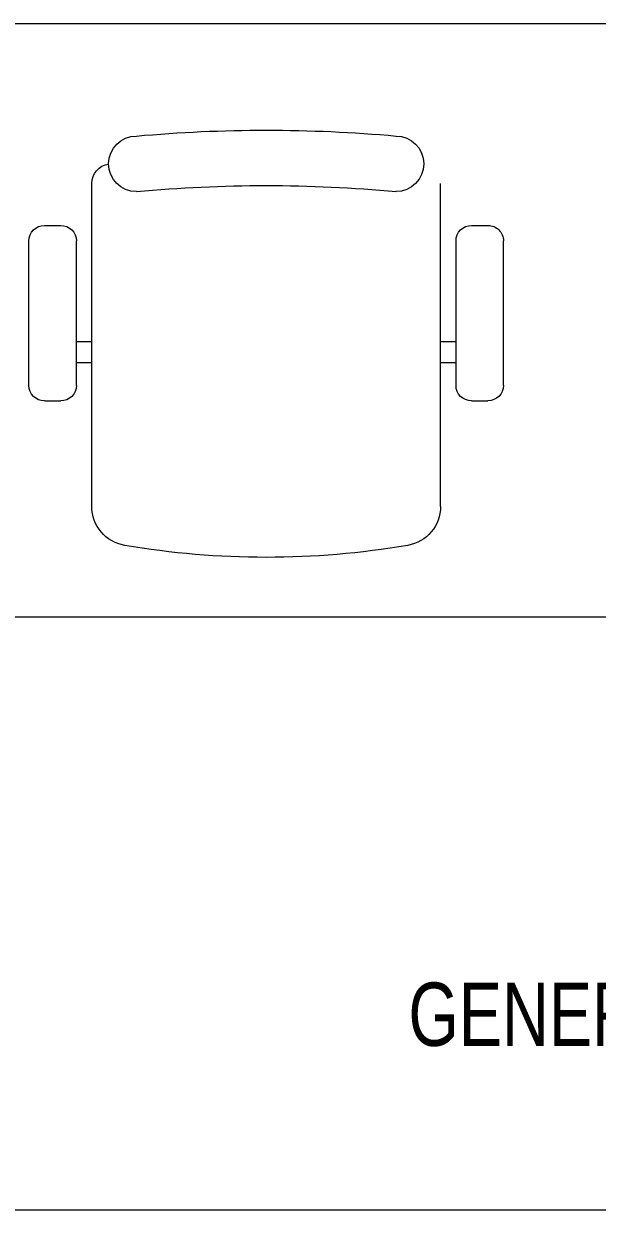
# Model space of a CAD drawing. Header units: millimetres. Extents: x -160614 to 59925, y -157025 to 0.
# Drawn here: x -35859 to -35134, y -102273 to -100773 of the extents above; entities that cross this region are included whole.
import ezdxf

# ---------------------------------------------------------------- set-up
doc = ezdxf.new("R2010")
doc.units = ezdxf.units.MM
doc.header["$LTSCALE"] = 8
doc.layers.get('0').update_dxf_attribs({"color": 9, "lineweight": 5})
for name, color, linetype, lineweight in [('72_EGR_BASE_TEXT', 9, 'Continuous', 5), ('72_EGR_EQP_TAG', 9, 'Continuous', 5), ('LOADING', 9, 'Continuous', 5), ('NEW Wall', 9, 'Continuous', 5), ('Walls', 9, 'Continuous', 5)]:
    doc.layers.add(name, color=color, linetype=linetype, lineweight=lineweight)
doc.layers.get('0').off()
doc.layers.get('0').freeze()
doc.styles.add('X3G_ENTITY_9EC9', font='swisscl.ttf', dxfattribs={"height": 0.2})

# ---------------------------------------------------------------- blocks, each defined once
blk = doc.blocks.new('*X17')
for p, q in [((5, 3), (5, 3)), ((5, 3), (5, 3)), ((5, 3), (5, 3)), ((5, 3), (5, 3)), ((5, 3), (5, 3)), ((5, 3), (5, 3)), ((5, 3), (5, 3)), ((5, 3), (5, 3)), ((5, 3), (5, 3)), ((5, 3), (5, 3)), ((5, 3), (5, 3)), ((5, 3), (5, 3)), ((5, 3), (5, 3)), ((5, 3), (5, 3)), ((5, 3), (5, 3)), ((5, 3), (5, 3)), ((5, 3), (5, 3)), ((5, 3), (5, 3)), ((5, 3), (5, 3)), ((5, 3), (5, 3)), ((5, 3), (5, 3)), ((5, 3), (5, 3)), ((5, 3), (5, 3)), ((5, 3), (5, 3)), ((5, 3), (5, 3)), ((5, 3), (5, 3)), ((5, 3), (5, 3)), ((5, 3), (5, 3)), ((5, 3), (5, 3)), ((5, 3), (5, 3)), ((5, 3), (5, 3)), ((5, 3), (5, 3)), ((5, 3), (5, 3)), ((5, 3), (5, 3)), ((5, 3), (5, 3)), ((5, 3), (5, 3)), ((5, 3), (5, 3)), ((5, 3), (5, 3)), ((5, 3), (5, 3)), ((5, 3), (5, 3)), ((5, 3), (5, 3)), ((5, 3), (5, 3)), ((5, 3), (5, 3)), ((5, 3), (5, 3)), ((5, 3), (5, 3)), ((5, 3), (5, 3)), ((5, 3), (5, 3)), ((5, 3), (5, 3)), ((5, 3), (5, 3)), ((5, 3), (5, 3)), ((5, 3), (5, 3)), ((5, 3), (5, 3)), ((5, 3), (5, 3)), ((5, 3), (5, 3)), ((5, 3), (5, 3)), ((5, 3), (5, 3)), ((5, 3), (5, 3)), ((5, 3), (5, 3)), ((5, 3), (5, 3)), ((5, 3), (5, 3)), ((5, 3), (5, 3)), ((5, 3), (5, 3)), ((5, 3), (5, 3)), ((5, 3), (5, 3)), ((5, 3), (5, 3)), ((5, 3), (5, 3)), ((6, 3), (5, 3)), ((5, 3), (5, 3)), ((6, 3), (5, 3)), ((5, 3), (5, 3)), ((6, 3), (5, 3)), ((5, 3), (5, 3)), ((6, 3), (5, 3)), ((5, 3), (5, 3)), ((5, 3), (5, 3)), ((5, 3), (5, 3)), ((5, 3), (5, 3)), ((5, 3), (5, 3)), ((5, 3), (5, 3)), ((5, 3), (5, 3)), ((5, 3), (5, 3)), ((5, 3), (5, 3)), ((5, 3), (5, 3)), ((5, 3), (5, 3)), ((5, 3), (5, 3)), ((5, 3), (5, 3)), ((5, 3), (5, 3)), ((5, 3), (5, 3)), ((5, 3), (5, 3)), ((5, 3), (5, 3)), ((5, 3), (5, 3)), ((5, 3), (5, 3)), ((5, 3), (5, 3)), ((5, 3), (5, 3)), ((5, 3), (5, 3)), ((5, 3), (5, 3)), ((6, 3), (6, 3)), ((6, 3), (6, 3)), ((6, 3), (6, 3)), ((6, 3), (6, 3)), ((6, 3), (6, 3)), ((6, 3), (6, 3)), ((6, 3), (6, 3)), ((6, 3), (6, 3)), ((6, 3), (6, 3)), ((6, 3), (6, 3)), ((6, 3), (6, 3)), ((6, 3), (6, 3)), ((6, 3), (6, 3)), ((6, 3), (6, 3)), ((6, 3), (6, 3)), ((6, 3), (6, 3)), ((6, 3), (6, 3)), ((6, 3), (6, 3)), ((6, 3), (6, 3)), ((6, 3), (6, 3)), ((6, 3), (6, 3)), ((6, 3), (6, 3)), ((6, 3), (6, 3)), ((6, 3), (6, 3)), ((6, 3), (6, 3)), ((6, 3), (6, 3)), ((6, 3), (6, 3)), ((6, 3), (6, 3)), ((6, 3), (6, 3)), ((6, 3), (6, 3)), ((6, 3), (6, 3)), ((6, 3), (6, 3)), ((6, 3), (6, 3)), ((6, 3), (6, 3)), ((6, 3), (6, 3)), ((6, 3), (6, 3)), ((6, 3), (6, 3)), ((6, 3), (6, 3)), ((6, 3), (6, 3)), ((6, 3), (6, 3)), ((6, 3), (6, 3)), ((6, 3), (6, 3)), ((6, 3), (6, 3)), ((6, 3), (6, 3)), ((6, 3), (6, 3)), ((6, 3), (6, 3)), ((6, 3), (6, 3)), ((6, 3), (6, 3)), ((6, 3), (6, 3)), ((6, 3), (6, 3)), ((6, 3), (6, 3)), ((6, 3), (6, 3)), ((6, 3), (6, 3)), ((6, 3), (6, 3)), ((6, 3), (6, 3)), ((6, 3), (6, 3)), ((6, 3), (6, 3)), ((6, 3), (6, 3)), ((6, 3), (6, 3)), ((6, 3), (6, 3)), ((6, 3), (6, 3)), ((6, 3), (6, 3)), ((6, 3), (6, 3)), ((6, 3), (6, 3)), ((6, 3), (6, 3)), ((6, 3), (6, 3)), ((6, 3), (6, 3)), ((6, 3), (6, 3)), ((6, 3), (6, 3)), ((6, 3), (6, 3)), ((6, 3), (6, 3)), ((6, 3), (6, 3)), ((6, 3), (6, 3)), ((6, 3), (6, 3)), ((6, 3), (6, 3)), ((6, 3), (6, 3)), ((6, 3), (6, 3)), ((6, 3), (6, 3)), ((6, 3), (6, 3)), ((6, 3), (6, 3)), ((6, 3), (6, 3)), ((6, 3), (6, 3)), ((6, 3), (6, 3)), ((6, 3), (6, 3)), ((6, 3), (6, 3)), ((6, 3), (6, 3)), ((6, 3), (6, 3)), ((6, 3), (6, 3)), ((6, 3), (6, 3)), ((6, 3), (6, 3)), ((6, 3), (6, 3)), ((6, 3), (6, 3)), ((6, 3), (6, 3)), ((6, 3), (6, 3)), ((6, 3), (6, 3)), ((6, 3), (6, 3)), ((6, 3), (6, 3)), ((6, 3), (6, 3)), ((6, 3), (6, 3)), ((6, 3), (6, 3)), ((6, 3), (6, 3)), ((6, 3), (6, 3)), ((6, 3), (6, 3)), ((6, 3), (6, 3)), ((6, 3), (6, 3)), ((6, 3), (6, 3)), ((6, 3), (6, 3)), ((6, 3), (6, 3)), ((6, 3), (6, 3)), ((6, 3), (6, 3)), ((6, 3), (6, 3)), ((6, 3), (6, 3)), ((6, 3), (6, 3)), ((6, 3), (6, 3)), ((6, 3), (6, 3)), ((6, 3), (6, 3)), ((6, 3), (6, 3)), ((6, 3), (6, 3)), ((6, 3), (6, 3)), ((6, 3), (6, 3)), ((6, 3), (6, 3)), ((6, 3), (6, 3)), ((6, 3), (6, 3)), ((6, 3), (6, 3)), ((6, 3), (6, 3)), ((6, 3), (6, 3)), ((6, 3), (6, 3)), ((6, 3), (6, 3)), ((6, 3), (6, 3)), ((6, 3), (6, 3)), ((6, 3), (6, 3)), ((6, 3), (6, 3)), ((6, 3), (6, 3)), ((6, 3), (6, 3)), ((6, 3), (6, 3)), ((6, 3), (6, 3)), ((6, 3), (6, 3)), ((6, 3), (6, 3)), ((6, 3), (6, 3)), ((6, 3), (6, 3)), ((6, 3), (6, 3)), ((6, 3), (6, 3)), ((6, 3), (6, 3)), ((6, 3), (6, 3)), ((6, 3), (6, 3)), ((6, 3), (6, 3)), ((6, 3), (6, 3)), ((6, 3), (6, 3)), ((6, 3), (6, 3)), ((6, 3), (6, 3)), ((6, 3), (6, 3)), ((6, 3), (6, 3)), ((6, 3), (6, 3)), ((6, 3), (6, 3)), ((6, 3), (6, 3)), ((6, 3), (6, 3)), ((6, 3), (6, 3)), ((6, 3), (6, 3)), ((6, 3), (6, 3)), ((6, 3), (6, 3)), ((6, 3), (6, 3)), ((6, 3), (6, 3)), ((6, 3), (6, 3)), ((6, 3), (6, 3)), ((6, 3), (6, 3)), ((6, 3), (6, 3)), ((6, 3), (6, 3)), ((6, 3), (6, 3)), ((6, 3), (6, 3)), ((6, 3), (6, 3)), ((6, 3), (6, 3)), ((6, 3), (6, 3)), ((6, 3), (6, 3)), ((6, 3), (6, 3)), ((6, 3), (6, 3)), ((6, 3), (6, 3)), ((6, 3), (6, 3)), ((6, 3), (6, 3)), ((6, 3), (6, 3)), ((6, 3), (6, 3)), ((6, 3), (6, 3)), ((6, 3), (6, 3)), ((6, 3), (6, 3)), ((6, 3), (6, 3)), ((6, 3), (6, 3)), ((6, 3), (6, 3)), ((6, 3), (6, 3)), ((6, 3), (6, 3)), ((6, 3), (6, 3)), ((6, 3), (6, 3)), ((6, 3), (6, 3)), ((6, 3), (6, 3)), ((6, 3), (6, 3)), ((6, 3), (6, 3)), ((6, 3), (6, 3)), ((6, 3), (6, 3)), ((6, 3), (6, 3)), ((6, 3), (6, 3)), ((6, 3), (6, 3)), ((6, 3), (6, 3)), ((6, 3), (6, 3)), ((6, 3), (6, 3)), ((6, 3), (6, 3)), ((6, 3), (6, 3)), ((6, 3), (5, 3)), ((6, 3), (5, 3)), ((6, 3), (5, 3)), ((6, 3), (5, 3)), ((6, 3), (5, 3)), ((6, 3), (6, 3)), ((6, 3), (6, 3)), ((6, 3), (6, 3)), ((6, 3), (6, 3)), ((6, 3), (6, 3)), ((6, 3), (6, 3)), ((6, 3), (6, 3)), ((6, 3), (6, 3)), ((6, 3), (6, 3)), ((6, 3), (6, 3)), ((6, 3), (6, 3)), ((6, 3), (6, 3)), ((6, 3), (6, 3)), ((6, 3), (6, 3)), ((6, 3), (6, 3)), ((6, 3), (6, 3)), ((6, 3), (6, 3)), ((6, 3), (6, 3)), ((6, 3), (6, 3)), ((6, 3), (6, 3)), ((6, 3), (6, 3)), ((6, 3), (6, 3)), ((6, 3), (6, 3)), ((6, 3), (6, 3)), ((6, 3), (6, 3)), ((6, 3), (6, 3)), ((6, 3), (6, 3)), ((6, 3), (6, 3)), ((6, 3), (6, 3)), ((6, 3), (6, 3)), ((6, 3), (6, 3)), ((6, 3), (6, 3)), ((6, 3), (6, 3)), ((6, 3), (6, 3)), ((6, 3), (6, 3)), ((6, 3), (6, 3)), ((6, 3), (6, 3)), ((6, 3), (6, 3)), ((6, 3), (6, 3)), ((6, 3), (6, 3)), ((6, 3), (6, 3)), ((6, 3), (6, 3)), ((6, 3), (6, 3)), ((6, 3), (6, 3)), ((6, 3), (6, 3)), ((6, 3), (6, 3)), ((6, 3), (6, 3)), ((6, 3), (6, 3)), ((6, 3), (6, 3)), ((6, 3), (6, 3)), ((6, 3), (6, 3)), ((6, 3), (6, 3)), ((6, 3), (6, 3)), ((6, 3), (6, 3)), ((6, 3), (6, 3)), ((6, 3), (6, 3)), ((6, 3), (6, 3)), ((6, 3), (6, 3)), ((6, 3), (6, 3)), ((6, 3), (6, 3)), ((6, 3), (6, 3)), ((6, 3), (6, 3)), ((6, 3), (6, 3)), ((6, 3), (6, 3)), ((6, 3), (6, 3)), ((6, 3), (6, 3)), ((6, 3), (6, 3)), ((6, 3), (6, 3)), ((6, 3), (6, 3)), ((6, 3), (6, 3)), ((6, 3), (6, 3)), ((6, 3), (6, 3)), ((6, 3), (6, 3)), ((6, 3), (6, 3)), ((6, 3), (6, 3)), ((6, 3), (6, 3)), ((6, 3), (6, 3)), ((6, 3), (6, 3)), ((6, 3), (6, 3)), ((6, 3), (6, 3)), ((6, 3), (6, 3)), ((6, 3), (6, 3)), ((6, 3), (6, 3)), ((6, 3), (6, 3)), ((6, 3), (6, 3)), ((6, 3), (6, 3)), ((6, 3), (6, 3)), ((6, 3), (6, 3)), ((6, 3), (6, 3)), ((6, 3), (6, 3)), ((6, 3), (6, 3)), ((6, 3), (6, 3)), ((6, 3), (6, 3)), ((6, 3), (6, 3)), ((6, 3), (6, 3)), ((6, 3), (6, 3)), ((6, 3), (6, 3)), ((6, 3), (6, 3)), ((6, 3), (6, 3)), ((6, 3), (6, 3)), ((6, 3), (6, 3)), ((6, 3), (6, 3)), ((6, 3), (6, 3)), ((6, 3), (6, 3)), ((6, 3), (6, 3)), ((6, 3), (6, 3)), ((6, 3), (6, 3)), ((6, 3), (6, 3)), ((6, 3), (6, 3)), ((6, 3), (6, 3)), ((6, 3), (6, 3)), ((6, 3), (6, 3)), ((6, 3), (6, 3)), ((6, 3), (6, 3)), ((6, 3), (6, 3)), ((6, 3), (6, 3)), ((6, 3), (6, 3)), ((6, 3), (6, 3)), ((6, 3), (6, 3)), ((6, 3), (6, 3)), ((6, 3), (6, 3)), ((6, 3), (6, 3)), ((6, 3), (6, 3)), ((6, 3), (6, 3)), ((6, 3), (6, 3)), ((6, 3), (6, 3)), ((6, 3), (6, 3)), ((6, 3), (6, 3)), ((6, 3), (6, 3)), ((6, 3), (6, 3)), ((6, 3), (6, 3)), ((6, 3), (6, 3)), ((6, 3), (6, 3)), ((6, 3), (6, 3)), ((6, 3), (6, 3)), ((6, 3), (6, 3)), ((6, 3), (6, 3)), ((6, 3), (6, 3)), ((6, 3), (6, 3)), ((6, 3), (6, 3)), ((6, 3), (6, 3)), ((6, 3), (6, 3)), ((6, 3), (6, 3)), ((6, 3), (6, 3)), ((6, 3), (6, 3)), ((6, 3), (6, 3)), ((6, 3), (6, 3)), ((6, 3), (6, 3)), ((6, 3), (6, 3)), ((6, 3), (6, 3)), ((6, 3), (6, 3)), ((6, 3), (6, 3)), ((6, 3), (6, 3)), ((6, 3), (6, 3)), ((6, 3), (6, 3)), ((6, 3), (6, 3)), ((6, 3), (6, 3)), ((6, 3), (6, 3)), ((6, 3), (6, 3)), ((6, 3), (6, 3)), ((6, 3), (6, 3)), ((6, 3), (6, 3)), ((6, 3), (6, 3)), ((6, 3), (6, 3)), ((6, 3), (6, 3)), ((6, 3), (6, 3)), ((6, 3), (6, 3)), ((6, 3), (6, 3)), ((6, 3), (6, 3)), ((6, 3), (6, 3)), ((6, 3), (6, 3)), ((6, 3), (6, 3)), ((6, 3), (6, 3)), ((6, 3), (6, 3)), ((6, 3), (6, 3)), ((6, 3), (6, 3)), ((6, 3), (6, 3)), ((6, 3), (6, 3)), ((6, 3), (6, 3)), ((6, 3), (6, 3)), ((6, 3), (6, 3)), ((6, 3), (6, 3)), ((6, 3), (6, 3)), ((6, 3), (6, 3)), ((6, 3), (6, 3)), ((6, 3), (6, 3)), ((6, 3), (6, 3)), ((6, 3), (6, 3)), ((6, 3), (6, 3)), ((6, 3), (6, 3)), ((6, 3), (6, 3)), ((6, 3), (6, 3)), ((6, 3), (6, 3)), ((6, 3), (6, 3)), ((6, 3), (6, 3)), ((6, 3), (6, 3)), ((6, 3), (6, 3)), ((6, 3), (6, 3)), ((6, 3), (6, 3)), ((6, 3), (6, 3)), ((6, 3), (6, 3)), ((6, 3), (6, 3)), ((6, 3), (6, 3)), ((6, 3), (6, 3)), ((6, 3), (6, 3)), ((6, 3), (6, 3)), ((6, 3), (6, 3)), ((6, 3), (6, 3)), ((6, 3), (6, 3)), ((6, 3), (6, 3)), ((6, 3), (6, 3)), ((6, 3), (6, 3)), ((6, 3), (6, 3)), ((6, 3), (6, 3)), ((6, 3), (6, 3)), ((6, 3), (6, 3)), ((6, 3), (6, 3)), ((6, 3), (6, 3)), ((6, 3), (6, 3)), ((6, 3), (6, 3)), ((6, 3), (6, 3)), ((6, 3), (6, 3)), ((6, 3), (6, 3)), ((6, 3), (6, 3)), ((6, 3), (6, 3)), ((6, 3), (6, 3)), ((6, 3), (6, 3)), ((6, 3), (6, 3)), ((6, 3), (6, 3)), ((6, 3), (6, 3)), ((6, 3), (6, 3)), ((6, 3), (6, 3)), ((6, 3), (6, 3)), ((6, 3), (6, 3)), ((6, 3), (6, 3)), ((6, 3), (6, 3)), ((6, 3), (6, 3)), ((6, 3), (6, 3)), ((6, 3), (6, 3)), ((6, 3), (6, 3)), ((6, 3), (6, 3)), ((6, 3), (6, 3)), ((6, 3), (6, 3)), ((6, 3), (6, 3)), ((6, 3), (6, 3)), ((6, 3), (6, 3)), ((6, 3), (6, 3)), ((6, 3), (6, 3)), ((6, 3), (6, 3)), ((6, 3), (6, 3)), ((6, 3), (6, 3)), ((6, 3), (6, 3)), ((6, 3), (6, 3)), ((6, 3), (6, 3)), ((6, 3), (6, 3)), ((6, 3), (6, 3)), ((6, 3), (6, 3)), ((6, 3), (6, 3)), ((6, 3), (6, 3)), ((6, 3), (6, 3)), ((6, 3), (6, 3)), ((6, 3), (6, 3)), ((6, 3), (6, 3)), ((6, 3), (6, 3)), ((6, 3), (6, 3)), ((6, 3), (6, 3)), ((6, 3), (6, 3)), ((6, 3), (6, 3)), ((6, 3), (6, 3)), ((6, 3), (6, 3)), ((6, 3), (6, 3)), ((6, 3), (6, 3)), ((6, 3), (6, 3)), ((6, 3), (6, 3)), ((6, 3), (6, 3)), ((6, 3), (6, 3)), ((6, 3), (6, 3)), ((6, 3), (6, 3)), ((6, 3), (6, 3)), ((6, 3), (6, 3)), ((6, 3), (6, 3)), ((6, 3), (6, 3)), ((6, 3), (6, 3)), ((6, 3), (6, 3)), ((6, 3), (6, 3)), ((6, 3), (6, 3)), ((6, 3), (6, 3)), ((6, 3), (6, 3)), ((6, 3), (6, 3)), ((6, 3), (6, 3)), ((6, 3), (6, 3)), ((6, 3), (6, 3)), ((6, 3), (6, 3)), ((6, 3), (6, 3)), ((6, 3), (6, 3)), ((6, 3), (6, 3)), ((6, 3), (6, 3)), ((6, 3), (6, 3)), ((6, 3), (6, 3)), ((6, 3), (6, 3)), ((6, 3), (6, 3)), ((6, 3), (6, 3)), ((6, 3), (6, 3)), ((6, 3), (6, 3)), ((6, 3), (6, 3)), ((6, 3), (6, 3)), ((6, 3), (6, 3)), ((6, 3), (6, 3)), ((6, 3), (6, 3)), ((6, 3), (6, 3)), ((6, 3), (6, 3)), ((6, 3), (6, 3)), ((6, 3), (6, 3)), ((6, 3), (6, 3)), ((6, 3), (6, 3)), ((6, 3), (6, 3)), ((6, 3), (6, 3))]:
    blk.add_line(p, q)
blk = doc.blocks.new('*X18')
for p, q in [((13, 1), (13, 1)), ((13, 1), (13, 1)), ((13, 1), (13, 1)), ((13, 1), (13, 1)), ((13, 1), (13, 1)), ((13, 1), (13, 1)), ((13, 1), (13, 1)), ((13, 1), (13, 1)), ((13, 1), (13, 1)), ((13, 1), (13, 1)), ((13, 1), (13, 1)), ((13, 1), (13, 1)), ((13, 1), (13, 1)), ((13, 1), (13, 1)), ((13, 1), (13, 1)), ((13, 1), (14, 1)), ((13, 1), (14, 1)), ((13, 1), (14, 1)), ((13, 1), (13, 1)), ((13, 1), (13, 1)), ((13, 1), (13, 1)), ((13, 1), (13, 1)), ((13, 1), (13, 1)), ((13, 1), (13, 1)), ((13, 1), (13, 1)), ((13, 1), (13, 1)), ((13, 1), (13, 1)), ((13, 1), (13, 1)), ((13, 1), (13, 1)), ((13, 1), (13, 1)), ((13, 1), (13, 1)), ((13, 1), (13, 1)), ((13, 1), (13, 1)), ((13, 1), (13, 1)), ((13, 1), (13, 1)), ((13, 1), (13, 1)), ((13, 1), (13, 1)), ((13, 1), (13, 1)), ((13, 1), (13, 1)), ((13, 1), (13, 1)), ((13, 1), (13, 1)), ((13, 1), (13, 1)), ((13, 1), (13, 1)), ((13, 1), (13, 1)), ((13, 1), (13, 1)), ((13, 1), (13, 1)), ((13, 1), (13, 1)), ((13, 1), (13, 1)), ((13, 1), (13, 1)), ((13, 1), (13, 1)), ((13, 1), (13, 1)), ((13, 1), (13, 1)), ((13, 1), (13, 1)), ((13, 1), (13, 1)), ((13, 1), (13, 1)), ((13, 1), (13, 1)), ((13, 1), (13, 1)), ((13, 1), (13, 1)), ((13, 1), (13, 1)), ((13, 1), (13, 1)), ((13, 1), (13, 1)), ((13, 1), (13, 1)), ((13, 1), (13, 1)), ((13, 1), (13, 1)), ((13, 1), (13, 1)), ((13, 1), (13, 1)), ((13, 1), (13, 1)), ((13, 1), (13, 1)), ((13, 1), (13, 1)), ((13, 1), (13, 1)), ((13, 1), (13, 1)), ((13, 1), (13, 1)), ((13, 1), (13, 1)), ((13, 1), (13, 1)), ((13, 1), (13, 1)), ((13, 1), (13, 1)), ((13, 1), (13, 1)), ((13, 1), (13, 1)), ((13, 1), (13, 1)), ((13, 1), (13, 1)), ((13, 1), (13, 1)), ((13, 1), (13, 1)), ((13, 1), (13, 1)), ((13, 1), (13, 1)), ((13, 1), (13, 1)), ((13, 1), (13, 1)), ((13, 1), (13, 1)), ((13, 1), (13, 1)), ((13, 1), (13, 1)), ((13, 1), (13, 1)), ((13, 1), (13, 1)), ((13, 1), (13, 1)), ((13, 1), (13, 1)), ((13, 1), (13, 1)), ((13, 1), (13, 1)), ((13, 1), (13, 1)), ((13, 1), (13, 1)), ((13, 1), (13, 1)), ((13, 1), (13, 1)), ((13, 1), (13, 1)), ((13, 1), (13, 1)), ((13, 1), (13, 1)), ((13, 1), (13, 1)), ((13, 1), (13, 1)), ((13, 1), (13, 1)), ((13, 1), (13, 1)), ((13, 1), (13, 1)), ((13, 1), (13, 1)), ((13, 1), (13, 1)), ((13, 1), (13, 1)), ((13, 1), (13, 1)), ((13, 1), (13, 1)), ((13, 1), (13, 1)), ((13, 1), (13, 1)), ((13, 1), (13, 1)), ((13, 1), (13, 1)), ((13, 1), (13, 1)), ((13, 1), (13, 1)), ((13, 1), (13, 1)), ((13, 1), (13, 1)), ((13, 1), (13, 1)), ((13, 1), (13, 1)), ((13, 1), (13, 1)), ((13, 1), (14, 1)), ((13, 0), (13, 0)), ((13, 0), (13, 0)), ((13, 0), (13, 0)), ((13, 0), (13, 0)), ((13, 0), (13, 0)), ((13, 0), (13, 0)), ((13, 0), (13, 0)), ((13, 0), (13, 0)), ((13, 0), (13, 0)), ((13, 0), (13, 0)), ((13, 0), (13, 0)), ((13, 0), (13, 0)), ((13, 0), (13, 0)), ((13, 0), (13, 0)), ((13, 0), (13, 0)), ((13, 0), (13, 0)), ((13, 0), (13, 0)), ((13, 0), (13, 0)), ((13, 0), (13, 0)), ((13, 0), (13, 0)), ((13, 0), (13, 0)), ((13, 0), (13, 0)), ((13, 0), (13, 0)), ((13, 0), (13, 0)), ((13, 0), (13, 0)), ((13, 0), (13, 0)), ((13, 0), (13, 0)), ((13, 0), (13, 0)), ((13, 0), (13, 0)), ((13, 0), (13, 0)), ((13, 0), (13, 0)), ((13, 0), (13, 0)), ((13, 0), (13, 0)), ((13, 0), (13, 0)), ((13, 0), (13, 0)), ((13, 0), (13, 0)), ((13, 0), (13, 0)), ((13, 0), (13, 0)), ((13, 0), (13, 0)), ((13, 0), (13, 0)), ((13, 0), (13, 0)), ((13, 0), (13, 0)), ((13, 0), (13, 0)), ((13, 0), (13, 0)), ((13, 0), (13, 0)), ((13, 0), (13, 0)), ((13, 0), (13, 0)), ((13, 0), (13, 0)), ((13, 0), (14, 0)), ((13, 0), (14, 0)), ((13, 0), (13, 0)), ((13, 0), (14, 0)), ((14, 1), (14, 1)), ((14, 1), (14, 1)), ((14, 1), (14, 1)), ((14, 1), (14, 1)), ((14, 1), (14, 1)), ((14, 1), (14, 1)), ((14, 1), (14, 1)), ((14, 1), (14, 1)), ((14, 1), (14, 1)), ((14, 1), (14, 1)), ((14, 1), (14, 1)), ((14, 1), (14, 1)), ((14, 1), (14, 1)), ((14, 1), (14, 1)), ((14, 1), (14, 1)), ((14, 1), (14, 1)), ((14, 1), (14, 1)), ((14, 1), (14, 1)), ((14, 1), (14, 1)), ((14, 1), (14, 1)), ((14, 1), (14, 1)), ((14, 1), (14, 1)), ((14, 1), (14, 1)), ((14, 1), (14, 1)), ((14, 1), (14, 1)), ((14, 1), (14, 1)), ((14, 1), (14, 1)), ((14, 1), (14, 1)), ((14, 1), (14, 1)), ((14, 1), (14, 1)), ((14, 1), (14, 1)), ((14, 1), (14, 1)), ((14, 1), (14, 1)), ((14, 1), (14, 1)), ((14, 1), (14, 1)), ((14, 1), (14, 1)), ((14, 1), (14, 1)), ((14, 1), (14, 1)), ((14, 1), (14, 1)), ((14, 1), (14, 1)), ((14, 1), (14, 1)), ((14, 1), (14, 1)), ((14, 1), (14, 1)), ((14, 1), (14, 1)), ((14, 1), (14, 1)), ((14, 1), (14, 1)), ((14, 1), (14, 1)), ((14, 1), (14, 1)), ((14, 1), (14, 1)), ((14, 1), (14, 1)), ((14, 1), (14, 1)), ((14, 1), (14, 1)), ((14, 1), (14, 1)), ((14, 1), (14, 1)), ((14, 1), (14, 1)), ((14, 1), (14, 1)), ((14, 1), (14, 1)), ((14, 1), (14, 1)), ((14, 1), (14, 1)), ((14, 1), (14, 1)), ((14, 1), (14, 1)), ((14, 1), (14, 1)), ((14, 1), (14, 1)), ((14, 1), (14, 1)), ((14, 1), (14, 1)), ((14, 1), (14, 1)), ((14, 1), (14, 1)), ((14, 1), (14, 1)), ((14, 1), (14, 1)), ((14, 1), (14, 1)), ((14, 1), (14, 1)), ((14, 1), (14, 1)), ((14, 1), (14, 1)), ((14, 1), (14, 1)), ((14, 1), (14, 1)), ((14, 1), (14, 1)), ((14, 1), (14, 1)), ((14, 1), (14, 1)), ((14, 1), (14, 1)), ((14, 1), (14, 1)), ((14, 1), (14, 1)), ((14, 1), (14, 1)), ((14, 1), (14, 1)), ((14, 1), (14, 1)), ((14, 1), (14, 1)), ((14, 1), (14, 1)), ((14, 1), (14, 1)), ((14, 1), (14, 1)), ((14, 1), (14, 1)), ((14, 1), (14, 1)), ((14, 1), (14, 1)), ((14, 1), (14, 1)), ((14, 1), (14, 1)), ((14, 1), (14, 1)), ((14, 0), (14, 0)), ((14, 0), (14, 0)), ((14, 0), (14, 0)), ((14, 0), (14, 0)), ((14, 0), (14, 0)), ((14, 0), (14, 0)), ((14, 0), (14, 0)), ((14, 0), (14, 0)), ((14, 0), (14, 0)), ((14, 0), (14, 0)), ((14, 0), (14, 0)), ((14, 0), (14, 0)), ((14, 0), (14, 0)), ((14, 0), (14, 0)), ((14, 0), (14, 0)), ((14, 0), (14, 0)), ((14, 0), (14, 0)), ((14, 0), (14, 0)), ((14, 0), (14, 0)), ((14, 0), (14, 0)), ((14, 0), (14, 0)), ((14, 0), (14, 0)), ((14, 0), (14, 0)), ((14, 0), (14, 0)), ((14, 0), (14, 0)), ((14, 0), (14, 0)), ((14, 0), (14, 0)), ((14, 0), (14, 0)), ((14, 0), (14, 0)), ((14, 0), (14, 0)), ((14, 0), (14, 0)), ((14, 0), (14, 0)), ((14, 0), (14, 0)), ((14, 0), (14, 0)), ((14, 0), (14, 0)), ((14, 0), (14, 0)), ((14, 0), (14, 0)), ((14, 0), (14, 0)), ((14, 0), (14, 0)), ((14, 0), (14, 0)), ((14, 0), (14, 0)), ((14, 0), (14, 0)), ((14, 0), (14, 0)), ((14, 0), (14, 0)), ((14, 0), (14, 0)), ((14, 0), (14, 0)), ((14, 0), (14, 0)), ((14, 0), (14, 0)), ((13, 0), (13, 0)), ((13, 0), (14, 0)), ((13, 0), (13, 0)), ((13, 0), (14, 0)), ((13, 0), (13, 0)), ((13, 0), (14, 0)), ((13, 0), (13, 0)), ((13, 0), (13, 0)), ((13, 0), (13, 0)), ((13, 0), (13, 0)), ((13, 0), (14, 0)), ((13, 0), (13, 0)), ((13, 0), (14, 0)), ((13, 0), (13, 0)), ((13, 0), (14, 0)), ((13, 0), (13, 0)), ((13, 0), (14, 0)), ((13, 0), (13, 0)), ((13, 0), (14, 0)), ((13, 0), (13, 0)), ((13, 0), (14, 0)), ((13, 0), (13, 0)), ((13, 0), (14, 0)), ((13, 0), (13, 0)), ((13, 0), (13, 0)), ((13, 0), (13, 0)), ((13, 0), (14, 0)), ((13, 0), (13, 0)), ((13, 0), (14, 0)), ((13, 0), (13, 0)), ((13, 0), (14, 0)), ((13, 0), (13, 0)), ((13, 0), (14, 0)), ((13, 0), (13, 0)), ((13, 0), (13, 0)), ((13, 0), (13, 0)), ((13, 0), (13, 0)), ((13, 0), (13, 0)), ((13, 0), (13, 0)), ((13, 0), (13, 0)), ((13, 0), (13, 0)), ((13, 0), (13, 0)), ((13, 0), (13, 0)), ((13, 0), (13, 0)), ((13, 0), (13, 0)), ((13, 0), (13, 0)), ((13, 0), (13, 0)), ((13, 0), (13, 0)), ((13, 0), (13, 0)), ((13, 0), (13, 0)), ((13, 0), (13, 0)), ((13, 0), (13, 0)), ((13, 0), (13, 0)), ((13, 0), (13, 0)), ((13, 0), (13, 0)), ((13, 0), (13, 0)), ((13, 0), (13, 0)), ((13, 0), (13, 0)), ((13, 0), (13, 0)), ((13, 0), (13, 0)), ((13, 0), (13, 0)), ((13, 0), (13, 0)), ((13, 0), (13, 0)), ((13, 0), (13, 0)), ((13, -1), (13, -1)), ((13, -1), (13, -1)), ((13, -1), (13, -1)), ((13, -1), (13, -1)), ((13, -1), (13, -1)), ((13, -1), (14, -1)), ((13, -1), (13, -1)), ((14, 0), (14, 0)), ((14, 0), (14, 0)), ((14, 0), (14, 0)), ((14, 0), (14, 0)), ((14, 0), (14, 0)), ((14, 0), (14, 0)), ((14, 0), (14, 0)), ((14, 0), (14, 0)), ((14, 0), (14, 0)), ((14, 0), (14, 0)), ((14, 0), (14, 0)), ((14, 0), (14, 0)), ((14, 0), (14, 0)), ((14, 0), (14, 0)), ((14, 0), (14, 0)), ((13, 0), (14, 0)), ((14, 0), (14, 0)), ((14, 0), (14, 0)), ((14, 0), (14, 0)), ((14, 0), (14, 0)), ((14, 0), (14, 0)), ((14, 0), (14, 0)), ((14, 0), (14, 0)), ((14, 0), (14, 0)), ((14, 0), (14, 0)), ((14, 0), (14, 0)), ((14, 0), (14, 0)), ((14, 0), (14, 0)), ((14, 0), (14, 0)), ((14, 0), (14, 0)), ((14, 0), (14, 0)), ((14, 0), (14, 0)), ((14, 0), (14, 0)), ((14, 0), (14, 0)), ((14, 0), (14, 0)), ((14, 0), (14, 0)), ((14, 0), (14, 0)), ((14, 0), (14, 0)), ((14, 0), (14, 0)), ((14, 0), (14, 0)), ((14, 0), (14, 0)), ((14, 0), (14, 0)), ((14, 0), (14, 0)), ((14, 0), (14, 0)), ((14, 0), (14, 0)), ((14, 0), (14, 0)), ((14, 0), (14, 0)), ((14, 0), (14, 0)), ((14, 0), (14, 0)), ((14, 0), (14, 0)), ((14, -1), (14, -1)), ((14, -1), (14, -1)), ((14, -1), (14, -1)), ((14, -1), (14, -1)), ((14, -1), (14, -1))]:
    blk.add_line(p, q)
blk = doc.blocks.new('GF21018-P')
for p, q in [((-0.2207, 0.4756), (-0.2207, 0.0675)), ((0.2205, 0.4756), (0.2205, 0.0675)), ((-0.2806, 0.3422), (-0.2598, 0.3422)), ((0.2596, 0.3422), (0.2804, 0.3422)), ((-0.3002, 0.3226), (-0.3002, 0.14)), ((-0.2402, 0.3226), (-0.2402, 0.14)), ((0.24, 0.3226), (0.24, 0.14)), ((0.3, 0.3226), (0.3, 0.14)), ((-0.2402, 0.2937), (-0.2207, 0.2937)), ((0.2205, 0.2937), (0.24, 0.2937)), ((-0.2402, 0.2671), (-0.2207, 0.2671)), ((0.2205, 0.2671), (0.24, 0.2671)), ((-0.2806, 0.1204), (-0.2598, 0.1204)), ((0.2596, 0.1204), (0.2804, 0.1204))]:
    blk.add_line(p, q)
for points in [[(0.24, 0.2937), (0.24, 0.2937), (0.24, 0.2937), (0.24, 0.2937), (0.24, 0.2937), (0.24, 0.2937), (0.24, 0.2937), (0.24, 0.2937), (0.24, 0.2937), (0.24, 0.2937), (0.24, 0.2937), (0.24, 0.2937), (0.24, 0.2937), (0.24, 0.2937), (0.24, 0.2937), (0.24, 0.2937), (0.24, 0.2937), (0.24, 0.2937), (0.24, 0.2937), (0.24, 0.2937), (0.24, 0.2937), (0.24, 0.2937), (0.24, 0.2937), (0.24, 0.2937), (0.24, 0.2937), (0.24, 0.2937), (0.24, 0.2937), (0.24, 0.2937), (0.24, 0.2937), (0.24, 0.2937), (0.24, 0.2937), (0.24, 0.2937), (0.24, 0.2937), (0.24, 0.2937), (0.24, 0.2937), (0.24, 0.2937), (0.24, 0.2937), (0.24, 0.2937), (0.24, 0.2937), (0.24, 0.2937), (0.24, 0.2937), (0.24, 0.2937), (0.24, 0.2937), (0.24, 0.2937), (0.24, 0.2937), (0.24, 0.2937), (0.24, 0.2937), (0.24, 0.2937), (0.24, 0.2937), (0.24, 0.2937), (0.24, 0.2937), (0.24, 0.2937), (0.24, 0.2937), (0.24, 0.2937), (0.24, 0.2937), (0.24, 0.2937), (0.24, 0.2937), (0.24, 0.2937), (0.24, 0.2937), (0.24, 0.2937), (0.24, 0.2937), (0.24, 0.2937), (0.24, 0.2937), (0.24, 0.2937), (0.24, 0.2937), (0.24, 0.2937), (0.24, 0.2937), (0.24, 0.2937), (0.24, 0.2937), (0.24, 0.2937), (0.24, 0.2937), (0.24, 0.2937), (0.24, 0.2937), (0.24, 0.2937), (0.24, 0.2937), (0.24, 0.2937), (0.24, 0.2937), (0.24, 0.2937), (0.24, 0.2937), (0.24, 0.2937), (0.24, 0.2937), (0.24, 0.2937), (0.24, 0.2937), (0.24, 0.2937), (0.24, 0.2937), (0.24, 0.2937), (0.24, 0.2937), (0.24, 0.2937), (0.24, 0.2937), (0.24, 0.2937), (0.24, 0.2937), (0.24, 0.2937), (0.24, 0.2937), (0.24, 0.2937), (0.24, 0.2937), (0.24, 0.2937), (0.24, 0.2937), (0.24, 0.2937), (0.24, 0.2937), (0.24, 0.2937), (0.24, 0.2937), (0.24, 0.2937), (0.24, 0.2937), (0.24, 0.2937), (0.24, 0.2937), (0.24, 0.2937), (0.24, 0.2937), (0.24, 0.2937), (0.24, 0.2937), (0.24, 0.2937), (0.24, 0.2937), (0.24, 0.2937), (0.24, 0.2937), (0.24, 0.2937), (0.24, 0.2937), (0.24, 0.2937), (0.24, 0.2937), (0.24, 0.2937), (0.24, 0.2937), (0.24, 0.2937), (0.24, 0.2937), (0.24, 0.2937), (0.24, 0.2937), (0.24, 0.2937), (0.24, 0.2937), (0.24, 0.2937), (0.24, 0.2937), (0.24, 0.2937), (0.24, 0.2937), (0.24, 0.2937), (0.24, 0.2937), (0.24, 0.2937), (0.24, 0.2937), (0.24, 0.2937), (0.24, 0.2937), (0.24, 0.2937), (0.24, 0.2937), (0.24, 0.2937), (0.24, 0.2937), (0.24, 0.2937), (0.24, 0.2937), (0.24, 0.2937), (0.24, 0.2937), (0.24, 0.2937), (0.24, 0.2937), (0.24, 0.2937), (0.24, 0.2937), (0.24, 0.2937), (0.24, 0.2937), (0.24, 0.2937), (0.24, 0.2937), (0.24, 0.2937), (0.24, 0.2937), (0.24, 0.2937), (0.24, 0.2937), (0.24, 0.2937), (0.24, 0.2937), (0.24, 0.2937), (0.24, 0.2937), (0.24, 0.2937), (0.24, 0.2937), (0.24, 0.2937), (0.24, 0.2937), (0.24, 0.2937), (0.24, 0.2937), (0.24, 0.2937), (0.24, 0.2937), (0.24, 0.2937), (0.24, 0.2937), (0.24, 0.2937), (0.24, 0.2937), (0.24, 0.2937), (0.24, 0.2937), (0.24, 0.2937), (0.24, 0.2937), (0.24, 0.2937), (0.24, 0.2937), (0.24, 0.2937), (0.24, 0.2937), (0.24, 0.2937), (0.24, 0.2937), (0.24, 0.2937), (0.24, 0.2937), (0.24, 0.2937), (0.24, 0.2937), (0.24, 0.2937), (0.24, 0.2937), (0.24, 0.2937), (0.24, 0.2937), (0.24, 0.2937), (0.24, 0.2937), (0.24, 0.2937), (0.24, 0.2937), (0.24, 0.2937), (0.24, 0.2937), (0.24, 0.2937), (0.24, 0.2937), (0.24, 0.2937), (0.24, 0.2937), (0.24, 0.2937), (0.24, 0.2937), (0.24, 0.2937), (0.24, 0.2937), (0.24, 0.2937), (0.24, 0.2937), (0.24, 0.2937), (0.24, 0.2937), (0.24, 0.2937), (0.24, 0.2937), (0.24, 0.2937), (0.24, 0.2937), (0.24, 0.2937), (0.24, 0.2937), (0.24, 0.2937), (0.24, 0.2937), (0.24, 0.2937), (0.24, 0.2937), (0.24, 0.2937), (0.24, 0.2937), (0.24, 0.2937), (0.24, 0.2937), (0.24, 0.2937), (0.24, 0.2937), (0.24, 0.2937), (0.24, 0.2937), (0.24, 0.2937), (0.24, 0.2937), (0.24, 0.2937), (0.24, 0.2937), (0.24, 0.2937), (0.24, 0.2937), (0.24, 0.2937), (0.24, 0.2937), (0.24, 0.2937), (0.24, 0.2937), (0.24, 0.2937), (0.24, 0.2937), (0.24, 0.2937), (0.24, 0.2937), (0.24, 0.2937), (0.24, 0.2937), (0.24, 0.2937), (0.24, 0.2937), (0.24, 0.2937), (0.24, 0.2937), (0.24, 0.2937), (0.24, 0.2937), (0.24, 0.2937), (0.24, 0.2937), (0.24, 0.2937), (0.24, 0.2937), (0.24, 0.2937), (0.24, 0.2937), (0.24, 0.2937), (0.24, 0.2937), (0.24, 0.2937), (0.24, 0.2937), (0.24, 0.2937), (0.24, 0.2937), (0.24, 0.2937), (0.24, 0.2937), (0.24, 0.2937), (0.24, 0.2937), (0.24, 0.2937), (0.24, 0.2937), (0.24, 0.2937), (0.24, 0.2937), (0.24, 0.2937), (0.24, 0.2937), (0.24, 0.2937), (0.24, 0.2937), (0.24, 0.2937), (0.24, 0.2937), (0.24, 0.2937), (0.24, 0.2937), (0.24, 0.2937), (0.24, 0.2937)], [(0.24, 0.2937), (0.24, 0.2937), (0.24, 0.2937), (0.24, 0.2937), (0.24, 0.2937), (0.24, 0.2937), (0.24, 0.2937), (0.24, 0.2937), (0.24, 0.2937), (0.24, 0.2937), (0.24, 0.2937), (0.24, 0.2937), (0.24, 0.2937), (0.24, 0.2937), (0.24, 0.2937), (0.24, 0.2937), (0.24, 0.2937), (0.24, 0.2937), (0.24, 0.2937), (0.24, 0.2937), (0.24, 0.2937), (0.24, 0.2937), (0.24, 0.2937), (0.24, 0.2937), (0.24, 0.2937), (0.24, 0.2937), (0.24, 0.2937), (0.24, 0.2937), (0.24, 0.2937), (0.24, 0.2937), (0.24, 0.2937), (0.24, 0.2937), (0.24, 0.2937), (0.24, 0.2937), (0.24, 0.2937), (0.24, 0.2937), (0.24, 0.2937), (0.24, 0.2937), (0.24, 0.2937), (0.24, 0.2937), (0.24, 0.2937), (0.24, 0.2937), (0.24, 0.2937), (0.24, 0.2937), (0.24, 0.2937), (0.24, 0.2937), (0.24, 0.2937), (0.24, 0.2937), (0.24, 0.2937), (0.24, 0.2937), (0.24, 0.2937), (0.24, 0.2937), (0.24, 0.2937), (0.24, 0.2937), (0.24, 0.2937), (0.24, 0.2937), (0.24, 0.2937), (0.24, 0.2937), (0.24, 0.2937), (0.24, 0.2937), (0.24, 0.2937), (0.24, 0.2937), (0.24, 0.2937), (0.24, 0.2937), (0.24, 0.2937), (0.24, 0.2937), (0.24, 0.2937), (0.24, 0.2937), (0.24, 0.2937), (0.24, 0.2937), (0.24, 0.2937), (0.24, 0.2937), (0.24, 0.2937), (0.24, 0.2937), (0.24, 0.2937), (0.24, 0.2937), (0.24, 0.2937), (0.24, 0.2937), (0.24, 0.2937), (0.24, 0.2937), (0.24, 0.2937), (0.24, 0.2937), (0.24, 0.2937), (0.24, 0.2937), (0.24, 0.2937), (0.24, 0.2937), (0.24, 0.2937), (0.24, 0.2937), (0.24, 0.2937), (0.24, 0.2937), (0.24, 0.2937), (0.24, 0.2937), (0.24, 0.2937), (0.24, 0.2937), (0.24, 0.2937), (0.24, 0.2937), (0.24, 0.2937), (0.24, 0.2937), (0.24, 0.2937), (0.24, 0.2937), (0.24, 0.2937), (0.24, 0.2937), (0.24, 0.2937), (0.24, 0.2937), (0.24, 0.2937), (0.24, 0.2937), (0.24, 0.2937), (0.24, 0.2937), (0.24, 0.2937), (0.24, 0.2937), (0.24, 0.2937), (0.24, 0.2937), (0.24, 0.2937), (0.24, 0.2937), (0.24, 0.2937), (0.24, 0.2937), (0.24, 0.2937), (0.24, 0.2937), (0.24, 0.2937), (0.24, 0.2937), (0.24, 0.2937), (0.24, 0.2937), (0.24, 0.2937), (0.24, 0.2937), (0.24, 0.2937), (0.24, 0.2937), (0.24, 0.2937), (0.24, 0.2937), (0.24, 0.2937), (0.24, 0.2937), (0.24, 0.2937), (0.24, 0.2937), (0.24, 0.2937), (0.24, 0.2937), (0.24, 0.2937), (0.24, 0.2937), (0.24, 0.2937), (0.24, 0.2937), (0.24, 0.2937), (0.24, 0.2937), (0.24, 0.2937), (0.24, 0.2937), (0.24, 0.2937), (0.24, 0.2937), (0.24, 0.2937), (0.24, 0.2937), (0.24, 0.2937), (0.24, 0.2937), (0.24, 0.2937), (0.24, 0.2937), (0.24, 0.2937), (0.24, 0.2937), (0.24, 0.2937), (0.24, 0.2937), (0.24, 0.2937), (0.24, 0.2937), (0.24, 0.2937), (0.24, 0.2937), (0.24, 0.2937), (0.24, 0.2937), (0.24, 0.2937), (0.24, 0.2937), (0.24, 0.2937), (0.24, 0.2937), (0.24, 0.2937), (0.24, 0.2937), (0.24, 0.2937), (0.24, 0.2937), (0.24, 0.2937), (0.24, 0.2937), (0.24, 0.2937), (0.24, 0.2937), (0.24, 0.2937), (0.24, 0.2937), (0.24, 0.2937), (0.24, 0.2937), (0.24, 0.2937), (0.24, 0.2937), (0.24, 0.2937), (0.24, 0.2937), (0.24, 0.2937), (0.24, 0.2937), (0.24, 0.2937), (0.24, 0.2937), (0.24, 0.2937), (0.24, 0.2937), (0.24, 0.2937), (0.24, 0.2937), (0.24, 0.2937), (0.24, 0.2937), (0.24, 0.2937), (0.24, 0.2937), (0.24, 0.2937), (0.24, 0.2937), (0.24, 0.2937), (0.24, 0.2937), (0.24, 0.2937), (0.24, 0.2937), (0.24, 0.2937), (0.24, 0.2937), (0.24, 0.2937), (0.24, 0.2937), (0.24, 0.2937), (0.24, 0.2937), (0.24, 0.2937), (0.24, 0.2937), (0.24, 0.2937), (0.24, 0.2937), (0.24, 0.2937), (0.24, 0.2937), (0.24, 0.2937), (0.24, 0.2937), (0.24, 0.2937), (0.24, 0.2937), (0.24, 0.2937), (0.24, 0.2937), (0.24, 0.2937), (0.24, 0.2937), (0.24, 0.2937)], [(0.24, 0.2937), (0.24, 0.2937), (0.24, 0.2937), (0.24, 0.2937), (0.24, 0.2937), (0.24, 0.2937), (0.24, 0.2937), (0.24, 0.2937), (0.24, 0.2937), (0.24, 0.2937), (0.24, 0.2937), (0.24, 0.2937), (0.24, 0.2937), (0.24, 0.2937), (0.24, 0.2937), (0.24, 0.2937), (0.24, 0.2937), (0.24, 0.2937), (0.24, 0.2937), (0.24, 0.2937), (0.24, 0.2937), (0.24, 0.2937), (0.24, 0.2937), (0.24, 0.2937), (0.24, 0.2937), (0.24, 0.2937), (0.24, 0.2937), (0.24, 0.2937), (0.24, 0.2937), (0.24, 0.2937), (0.24, 0.2937), (0.24, 0.2937), (0.24, 0.2937), (0.24, 0.2937), (0.24, 0.2937), (0.24, 0.2937), (0.24, 0.2937), (0.24, 0.2937), (0.24, 0.2937), (0.24, 0.2937), (0.24, 0.2937), (0.24, 0.2937), (0.24, 0.2937), (0.24, 0.2937), (0.24, 0.2937), (0.24, 0.2937), (0.24, 0.2937), (0.24, 0.2937), (0.24, 0.2937), (0.24, 0.2937), (0.24, 0.2937), (0.24, 0.2937), (0.24, 0.2937), (0.24, 0.2937), (0.24, 0.2937), (0.24, 0.2937), (0.24, 0.2937), (0.24, 0.2937), (0.24, 0.2937), (0.24, 0.2937), (0.24, 0.2937), (0.24, 0.2937), (0.24, 0.2937), (0.24, 0.2937), (0.24, 0.2937), (0.24, 0.2937), (0.24, 0.2937), (0.24, 0.2937), (0.24, 0.2937), (0.24, 0.2937), (0.24, 0.2937), (0.24, 0.2937), (0.24, 0.2937), (0.24, 0.2937), (0.24, 0.2937), (0.24, 0.2937), (0.24, 0.2937), (0.24, 0.2937), (0.24, 0.2937), (0.24, 0.2937), (0.24, 0.2937), (0.24, 0.2937), (0.24, 0.2937), (0.24, 0.2937), (0.24, 0.2937), (0.24, 0.2937), (0.24, 0.2937), (0.24, 0.2937), (0.24, 0.2937), (0.24, 0.2937), (0.24, 0.2937), (0.24, 0.2937), (0.24, 0.2937), (0.24, 0.2937), (0.24, 0.2937), (0.24, 0.2937), (0.24, 0.2937), (0.24, 0.2937), (0.24, 0.2937), (0.24, 0.2937), (0.24, 0.2937), (0.24, 0.2937), (0.24, 0.2937), (0.24, 0.2937), (0.24, 0.2937), (0.24, 0.2937), (0.24, 0.2937), (0.24, 0.2937), (0.24, 0.2937), (0.24, 0.2937), (0.24, 0.2937), (0.24, 0.2937), (0.24, 0.2937), (0.24, 0.2937), (0.24, 0.2937), (0.24, 0.2937), (0.24, 0.2937), (0.24, 0.2937), (0.24, 0.2937), (0.24, 0.2937), (0.24, 0.2937), (0.24, 0.2937), (0.24, 0.2937), (0.24, 0.2937), (0.24, 0.2937), (0.24, 0.2937), (0.24, 0.2937), (0.24, 0.2937), (0.24, 0.2937), (0.24, 0.2937), (0.24, 0.2937), (0.24, 0.2937), (0.24, 0.2937), (0.24, 0.2937), (0.24, 0.2937), (0.24, 0.2937), (0.24, 0.2937), (0.24, 0.2937), (0.24, 0.2937), (0.24, 0.2937), (0.24, 0.2937), (0.24, 0.2937), (0.24, 0.2937), (0.24, 0.2937), (0.24, 0.2937), (0.24, 0.2937), (0.24, 0.2937), (0.24, 0.2937), (0.24, 0.2937), (0.24, 0.2937), (0.24, 0.2937), (0.24, 0.2937), (0.24, 0.2937), (0.24, 0.2937), (0.24, 0.2937), (0.24, 0.2937), (0.24, 0.2937), (0.24, 0.2937), (0.24, 0.2937), (0.24, 0.2937), (0.24, 0.2937), (0.24, 0.2937), (0.24, 0.2937), (0.24, 0.2937), (0.24, 0.2937), (0.24, 0.2937), (0.24, 0.2937), (0.24, 0.2937), (0.24, 0.2937), (0.24, 0.2937), (0.24, 0.2937), (0.24, 0.2937), (0.24, 0.2937), (0.24, 0.2937), (0.24, 0.2937), (0.24, 0.2937), (0.24, 0.2937), (0.24, 0.2937), (0.24, 0.2937), (0.24, 0.2937), (0.24, 0.2937), (0.24, 0.2937), (0.24, 0.2937), (0.24, 0.2937), (0.24, 0.2937), (0.24, 0.2937), (0.24, 0.2937), (0.24, 0.2937), (0.24, 0.2937), (0.24, 0.2937), (0.24, 0.2937), (0.24, 0.2937), (0.24, 0.2937), (0.24, 0.2937), (0.24, 0.2937), (0.24, 0.2937), (0.24, 0.2937), (0.24, 0.2937), (0.24, 0.2937), (0.24, 0.2937), (0.24, 0.2937), (0.24, 0.2937), (0.24, 0.2937), (0.24, 0.2937), (0.24, 0.2937), (0.24, 0.2937), (0.24, 0.2937), (0.24, 0.2937), (0.24, 0.2937), (0.24, 0.2937), (0.24, 0.2937), (0.24, 0.2937), (0.24, 0.2937), (0.24, 0.2937)]]:
    blk.add_lwpolyline(points, close=True)
for centre, radius, start, end in [((-0.0001, -0.5295), 1.0695, 80.3671, 99.6329), ((-0.1707, 0.4756), 0.05, 99.6329, 180), ((0.1705, 0.4756), 0.05, 0, 80.3671), ((-0.2806, 0.3226), 0.0196, 90, 180), ((-0.2598, 0.3226), 0.0196, 360, 90), ((0.2596, 0.3226), 0.0196, 90, 180), ((0.2804, 0.3226), 0.0196, 0, 90), ((-0.2806, 0.14), 0.0196, 180, 270), ((-0.2598, 0.14), 0.0196, 270, 360), ((0.2596, 0.14), 0.0196, 180, 270), ((0.2804, 0.14), 0.0196, 270, 0), ((-0.1643, 0.0425), 0.0351, 90, 270), ((0, 1.8467), 1.7767, 264.6946, 275.3053), ((0.1641, 0.0425), 0.0351, 270, 90), ((-0.1957, 0.0675), 0.025, 180, 261.4721), ((0, 1.8314), 1.8314, 264.8532, 275.147)]:
    blk.add_arc(centre, radius, start, end)
at = {"layer": 'NEW Wall', "linetype": 'Continuous'}
for points in [[(0.24, 0.2937), (0.24, 0.2937), (0.24, 0.2937), (0.24, 0.2937), (0.24, 0.2937), (0.24, 0.2937), (0.24, 0.2937), (0.24, 0.2937)], [(0.24, 0.2937), (0.24, 0.2937), (0.24, 0.2937), (0.24, 0.2937), (0.24, 0.2937), (0.24, 0.2937), (0.24, 0.2937)], [(0.24, 0.2937), (0.24, 0.2937), (0.24, 0.2937), (0.24, 0.2937), (0.24, 0.2937), (0.24, 0.2937), (0.24, 0.2937), (0.24, 0.2937), (0.24, 0.2937)], [(0.24, 0.2937), (0.24, 0.2937), (0.24, 0.2937), (0.24, 0.2937), (0.24, 0.2937), (0.24, 0.2937), (0.24, 0.2937), (0.24, 0.2937), (0.24, 0.2937), (0.24, 0.2937)], [(0.24, 0.2937), (0.24, 0.2937), (0.24, 0.2937), (0.24, 0.2937), (0.24, 0.2937), (0.24, 0.2937), (0.24, 0.2937), (0.24, 0.2937), (0.24, 0.2937), (0.24, 0.2937), (0.24, 0.2937), (0.24, 0.2937), (0.24, 0.2937), (0.24, 0.2937), (0.24, 0.2937)], [(0.24, 0.2937), (0.24, 0.2937), (0.24, 0.2937), (0.24, 0.2937), (0.24, 0.2937), (0.24, 0.2937), (0.24, 0.2937), (0.24, 0.2937), (0.24, 0.2937), (0.24, 0.2937)], [(0.24, 0.2937), (0.24, 0.2937), (0.24, 0.2937), (0.24, 0.2937), (0.24, 0.2937), (0.24, 0.2937), (0.24, 0.2937), (0.24, 0.2937), (0.24, 0.2937), (0.24, 0.2937)], [(0.24, 0.2937), (0.24, 0.2937), (0.24, 0.2937), (0.24, 0.2937), (0.24, 0.2937), (0.24, 0.2937), (0.24, 0.2937), (0.24, 0.2937), (0.24, 0.2937), (0.24, 0.2937)], [(0.24, 0.2937), (0.24, 0.2937), (0.24, 0.2937), (0.24, 0.2937), (0.24, 0.2937), (0.24, 0.2937), (0.24, 0.2937), (0.24, 0.2937), (0.24, 0.2937), (0.24, 0.2937), (0.24, 0.2937), (0.24, 0.2937), (0.24, 0.2937), (0.24, 0.2937), (0.24, 0.2937), (0.24, 0.2937), (0.24, 0.2937), (0.24, 0.2937)], [(0.24, 0.2937), (0.24, 0.2937), (0.24, 0.2937), (0.24, 0.2937), (0.24, 0.2937), (0.24, 0.2937), (0.24, 0.2937), (0.24, 0.2937), (0.24, 0.2937), (0.24, 0.2937), (0.24, 0.2937), (0.24, 0.2937)], [(0.24, 0.2937), (0.24, 0.2937), (0.24, 0.2937), (0.24, 0.2937), (0.24, 0.2937), (0.24, 0.2937), (0.24, 0.2937)], [(0.24, 0.2937), (0.24, 0.2937), (0.24, 0.2937), (0.24, 0.2937), (0.24, 0.2937), (0.24, 0.2937), (0.24, 0.2937), (0.24, 0.2937), (0.24, 0.2937), (0.24, 0.2937), (0.24, 0.2937), (0.24, 0.2937), (0.24, 0.2937), (0.24, 0.2937), (0.24, 0.2937), (0.24, 0.2937), (0.24, 0.2937), (0.24, 0.2937), (0.24, 0.2937), (0.24, 0.2937), (0.24, 0.2937), (0.24, 0.2937), (0.24, 0.2937), (0.24, 0.2937), (0.24, 0.2937), (0.24, 0.2937), (0.24, 0.2937), (0.24, 0.2937), (0.24, 0.2937), (0.24, 0.2937), (0.24, 0.2937), (0.24, 0.2937), (0.24, 0.2937), (0.24, 0.2937), (0.24, 0.2937), (0.24, 0.2937), (0.24, 0.2937), (0.24, 0.2937), (0.24, 0.2937), (0.24, 0.2937), (0.24, 0.2937), (0.24, 0.2937), (0.24, 0.2937), (0.24, 0.2937), (0.24, 0.2937), (0.24, 0.2937), (0.24, 0.2937), (0.24, 0.2937), (0.24, 0.2937), (0.24, 0.2937), (0.24, 0.2937), (0.24, 0.2937), (0.24, 0.2937), (0.24, 0.2937), (0.24, 0.2937), (0.24, 0.2937), (0.24, 0.2937), (0.24, 0.2937), (0.24, 0.2937), (0.24, 0.2937), (0.24, 0.2937), (0.24, 0.2937), (0.24, 0.2937), (0.24, 0.2937), (0.24, 0.2937), (0.24, 0.2937), (0.24, 0.2937), (0.24, 0.2937), (0.24, 0.2937), (0.24, 0.2937), (0.24, 0.2937), (0.24, 0.2937), (0.24, 0.2937), (0.24, 0.2937), (0.24, 0.2937), (0.24, 0.2937), (0.24, 0.2937), (0.24, 0.2937), (0.24, 0.2937), (0.24, 0.2937), (0.24, 0.2937), (0.24, 0.2937), (0.24, 0.2937), (0.24, 0.2937), (0.24, 0.2937), (0.24, 0.2937), (0.24, 0.2937), (0.24, 0.2937), (0.24, 0.2937), (0.24, 0.2937), (0.24, 0.2937), (0.24, 0.2937), (0.24, 0.2937), (0.24, 0.2937), (0.24, 0.2937), (0.24, 0.2937), (0.24, 0.2937), (0.24, 0.2937), (0.24, 0.2937), (0.24, 0.2937), (0.24, 0.2937), (0.24, 0.2937), (0.24, 0.2937), (0.24, 0.2937), (0.24, 0.2937), (0.24, 0.2937), (0.24, 0.2937), (0.24, 0.2937), (0.24, 0.2937), (0.24, 0.2937), (0.24, 0.2937)], [(0.24, 0.2937), (0.24, 0.2937), (0.24, 0.2937), (0.24, 0.2937), (0.24, 0.2937), (0.24, 0.2937), (0.24, 0.2937), (0.24, 0.2937), (0.24, 0.2937), (0.24, 0.2937), (0.24, 0.2937), (0.24, 0.2937), (0.24, 0.2937), (0.24, 0.2937), (0.24, 0.2937), (0.24, 0.2937), (0.24, 0.2937)], [(0.24, 0.2937), (0.24, 0.2937), (0.24, 0.2937), (0.24, 0.2937), (0.24, 0.2937), (0.24, 0.2937), (0.24, 0.2937), (0.24, 0.2937), (0.24, 0.2937), (0.24, 0.2937), (0.24, 0.2937), (0.24, 0.2937), (0.24, 0.2937), (0.24, 0.2937), (0.24, 0.2937), (0.24, 0.2937), (0.24, 0.2937), (0.24, 0.2937), (0.24, 0.2937), (0.24, 0.2937), (0.24, 0.2937), (0.24, 0.2937), (0.24, 0.2937), (0.24, 0.2937), (0.24, 0.2937), (0.24, 0.2937), (0.24, 0.2937), (0.24, 0.2937), (0.24, 0.2937), (0.24, 0.2937), (0.24, 0.2937), (0.24, 0.2937), (0.24, 0.2937), (0.24, 0.2937), (0.24, 0.2937), (0.24, 0.2937), (0.24, 0.2937), (0.24, 0.2937), (0.24, 0.2937), (0.24, 0.2937), (0.24, 0.2937), (0.24, 0.2937), (0.24, 0.2937), (0.24, 0.2937), (0.24, 0.2937), (0.24, 0.2937), (0.24, 0.2937), (0.24, 0.2937), (0.24, 0.2937), (0.24, 0.2937), (0.24, 0.2937), (0.24, 0.2937), (0.24, 0.2937), (0.24, 0.2937), (0.24, 0.2937), (0.24, 0.2937), (0.24, 0.2937), (0.24, 0.2937), (0.24, 0.2937), (0.24, 0.2937), (0.24, 0.2937), (0.24, 0.2937), (0.24, 0.2937), (0.24, 0.2937), (0.24, 0.2937), (0.24, 0.2937), (0.24, 0.2937), (0.24, 0.2937), (0.24, 0.2937), (0.24, 0.2937), (0.24, 0.2937), (0.24, 0.2937), (0.24, 0.2937), (0.24, 0.2937), (0.24, 0.2937), (0.24, 0.2937), (0.24, 0.2937), (0.24, 0.2937), (0.24, 0.2937), (0.24, 0.2937), (0.24, 0.2937), (0.24, 0.2937), (0.24, 0.2937), (0.24, 0.2937), (0.24, 0.2937), (0.24, 0.2937), (0.24, 0.2937), (0.24, 0.2937), (0.24, 0.2937)], [(0.24, 0.2937), (0.24, 0.2937), (0.24, 0.2937), (0.24, 0.2937), (0.24, 0.2937), (0.24, 0.2937), (0.24, 0.2937), (0.24, 0.2937), (0.24, 0.2937), (0.24, 0.2937), (0.24, 0.2937), (0.24, 0.2937), (0.24, 0.2937), (0.24, 0.2937), (0.24, 0.2937), (0.24, 0.2937), (0.24, 0.2937), (0.24, 0.2937), (0.24, 0.2937), (0.24, 0.2937), (0.24, 0.2937), (0.24, 0.2937), (0.24, 0.2937), (0.24, 0.2937), (0.24, 0.2937), (0.24, 0.2937), (0.24, 0.2937), (0.24, 0.2937), (0.24, 0.2937), (0.24, 0.2937), (0.24, 0.2937), (0.24, 0.2937), (0.24, 0.2937), (0.24, 0.2937), (0.24, 0.2937), (0.24, 0.2937), (0.24, 0.2937), (0.24, 0.2937), (0.24, 0.2937), (0.24, 0.2937), (0.24, 0.2937), (0.24, 0.2937), (0.24, 0.2937), (0.24, 0.2937), (0.24, 0.2937), (0.24, 0.2937), (0.24, 0.2937), (0.24, 0.2937), (0.24, 0.2937), (0.24, 0.2937), (0.24, 0.2937), (0.24, 0.2937), (0.24, 0.2937), (0.24, 0.2937)]]:
    blk.add_lwpolyline(points, dxfattribs=at)
for name, xscale, yscale, zscale in [('*X17', 8.59375e-11, 8.59375e-11, 8.59375e-11), ('*X18', 5.5e-11, 5.5e-11, 5.5e-11)]:
    blk.add_blockref(name, (0.24, 0.2937), dxfattribs=dict(xscale=xscale, yscale=yscale, zscale=zscale))
blk = doc.blocks.new('1stF')
at = {"layer": 'LOADING', "color": 9, "elevation": 0}
blk.add_lwpolyline([(-34609.8, -101522.6), (-34609.8, -102272.6), (-36109.8, -102272.6), (-36109.8, -101522.6)], close=True, dxfattribs=at)
at = {"layer": 'Walls', "color": 9}
blk.add_line((-32552.3, -100772.6, 0.1), (-36552.3, -100772.6, 0.1), dxfattribs=at)
at = {"layer": 'LOADING', "color": 9, "extrusion": (-2.24021e-05, 7.77426e-06, 1), "xscale": -1000, "yscale": 1000.000000000001, "zscale": 1000, "rotation": 180.0014107650308}
blk.add_blockref('GF21018-P', (-35552.2, -100907.2, 0), dxfattribs=at)
at = {"layer": '72_EGR_BASE_TEXT', "color": 9, "insert": (-34388.3, -101984.8, 0.1), "char_height": 80, "width": 3019.253, "attachment_point": 2, "style": 'X3G_ENTITY_9EC9'}
blk.add_mtext('GENERAL CONSULTATION / EXAMINATION ROOM', dxfattribs=at)

msp = doc.modelspace()

# ---------------------------------------------------------------- block references
at = {"layer": '72_EGR_EQP_TAG'}
msp.add_blockref('1stF', (0, 0), dxfattribs=at)

doc.saveas('drawing.dxf')
